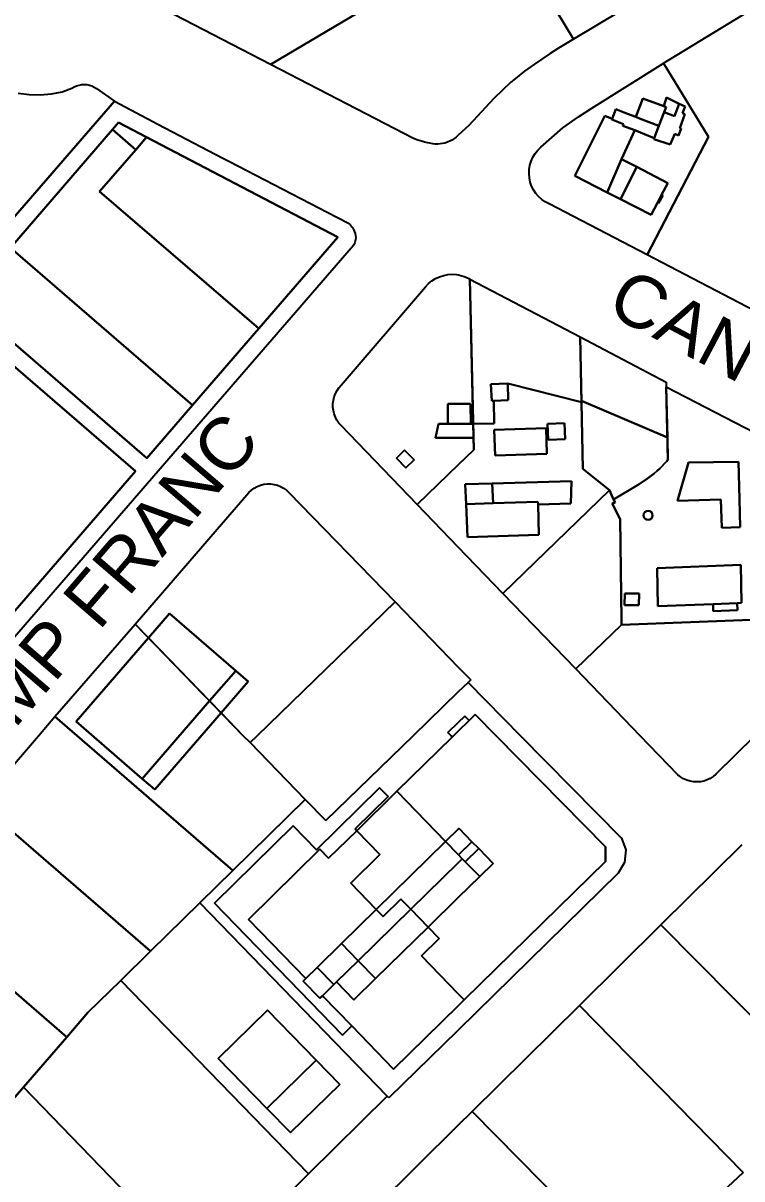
# Model space of a CAD drawing. Header units: millimetres. Extents: x 1888 to 2040, y 1705 to 1894.
# Drawn here: x 1943.0235 to 1943.2305, y 1822.3468 to 1822.6797 of the extents above; entities that cross this region are included whole.
import ezdxf

# ---------------------------------------------------------------- set-up
doc = ezdxf.new("R2010")
doc.units = ezdxf.units.MM
doc.styles.get("Standard").update_dxf_attribs({"font": 'arial.ttf'})

# ---------------------------------------------------------------- blocks, each defined once
blk = doc.blocks.new('PI Son Oms')
for p, q in [((-181.61437, -12.06404), (-181.59429, -12.09723)), ((-181.59429, -12.09723), (-181.61437, -12.06404)), ((-181.61437, -12.06404), (-181.59429, -12.09723)), ((-181.59429, -12.09723), (-181.61437, -12.06404)), ((-181.55912, -12.07613), (-181.59429, -12.09723)), ((-181.55912, -12.07613), (-181.59429, -12.09723)), ((-181.68161, -12.10453), (-181.71484, -12.08737)), ((-181.68161, -12.10453), (-181.71484, -12.08737)), ((-181.64961, -12.08551), (-181.68161, -12.10453)), ((-181.68161, -12.10453), (-181.64961, -12.08551)), ((-181.64961, -12.08551), (-181.68161, -12.10453)), ((-181.68161, -12.10453), (-181.64961, -12.08551)), ((-181.5684, -12.10419), (-181.53891, -12.0862)), ((-181.5684, -12.10419), (-181.53891, -12.0862)), ((-181.59429, -12.09723), (-181.59867, -12.09988)), ((-181.59429, -12.09723), (-181.59867, -12.09988)), ((-181.59867, -12.09988), (-181.60103, -12.10138)), ((-181.59867, -12.09988), (-181.60103, -12.10138)), ((-181.6404, -12.12591), (-181.68161, -12.10453)), ((-181.6404, -12.12591), (-181.68161, -12.10453)), ((-181.6056, -12.10448), (-181.6084, -12.10652)), ((-181.6056, -12.10448), (-181.6084, -12.10652)), ((-181.60103, -12.10138), (-181.6056, -12.10448)), ((-181.60103, -12.10138), (-181.6056, -12.10448)), ((-181.58906, -12.11711), (-181.56851, -12.10426)), ((-181.58906, -12.11711), (-181.56851, -12.10426)), ((-181.56851, -12.10426), (-181.5684, -12.10419)), ((-181.56851, -12.10426), (-181.5684, -12.10419)), ((-181.5684, -12.10419), (-181.55546, -12.1254)), ((-181.55546, -12.1254), (-181.5684, -12.10419)), ((-181.5684, -12.10419), (-181.55546, -12.1254)), ((-181.55546, -12.1254), (-181.5684, -12.10419)), ((-181.6084, -12.10652), (-181.61106, -12.10861)), ((-181.6084, -12.10652), (-181.61106, -12.10861)), ((-181.73878, -12.1114), (-181.73814, -12.11101)), ((-181.73878, -12.1114), (-181.73814, -12.11101)), ((-181.73814, -12.11101), (-181.73746, -12.11069)), ((-181.73814, -12.11101), (-181.73746, -12.11069)), ((-181.73746, -12.11069), (-181.73674, -12.11047)), ((-181.73746, -12.11069), (-181.73674, -12.11047)), ((-181.73674, -12.11047), (-181.73599, -12.11033)), ((-181.73674, -12.11047), (-181.73599, -12.11033)), ((-181.73599, -12.11033), (-181.73524, -12.1103)), ((-181.73599, -12.11033), (-181.73524, -12.1103)), ((-181.73524, -12.1103), (-181.73449, -12.11035)), ((-181.73524, -12.1103), (-181.73449, -12.11035)), ((-181.73449, -12.11035), (-181.73375, -12.1105)), ((-181.73449, -12.11035), (-181.73375, -12.1105)), ((-181.73375, -12.1105), (-181.73304, -12.11074)), ((-181.73375, -12.1105), (-181.73304, -12.11074)), ((-181.73304, -12.11074), (-181.73236, -12.11107)), ((-181.73304, -12.11074), (-181.73236, -12.11107)), ((-181.73236, -12.11107), (-181.73173, -12.11148)), ((-181.73236, -12.11107), (-181.73173, -12.11148)), ((-181.61237, -12.10968), (-181.61729, -12.11436)), ((-181.61237, -12.10968), (-181.61729, -12.11436)), ((-181.61106, -12.10861), (-181.61237, -12.10968)), ((-181.61106, -12.10861), (-181.61237, -12.10968)), ((-181.75427, -12.11282), (-181.7511, -12.11323)), ((-181.75427, -12.11282), (-181.7511, -12.11323)), ((-181.7511, -12.11323), (-181.7479, -12.1133)), ((-181.7511, -12.11323), (-181.7479, -12.1133)), ((-181.7479, -12.1133), (-181.74471, -12.11304)), ((-181.7479, -12.1133), (-181.74471, -12.11304)), ((-181.74471, -12.11304), (-181.74157, -12.11245)), ((-181.74471, -12.11304), (-181.74157, -12.11245)), ((-181.74157, -12.11245), (-181.73878, -12.1114)), ((-181.74157, -12.11245), (-181.73878, -12.1114)), ((-181.73173, -12.11148), (-181.72649, -12.11507)), ((-181.73173, -12.11148), (-181.72649, -12.11507)), ((-181.61729, -12.11436), (-181.62452, -12.12208)), ((-181.61729, -12.11436), (-181.62452, -12.12208)), ((-181.5764, -12.11966), (-181.57439, -12.11435)), ((-181.57439, -12.11435), (-181.5764, -12.11966)), ((-181.57439, -12.11435), (-181.56836, -12.11657)), ((-181.56836, -12.11657), (-181.57439, -12.11435)), ((-181.56836, -12.11657), (-181.56752, -12.11406)), ((-181.56752, -12.11406), (-181.56836, -12.11657)), ((-181.56752, -12.11406), (-181.56385, -12.11585)), ((-181.56385, -12.11585), (-181.56752, -12.11406)), ((-181.72649, -12.11507), (-181.81553, -12.21765)), ((-181.81553, -12.21765), (-181.72649, -12.11507)), ((-181.72649, -12.11507), (-181.81553, -12.21765)), ((-181.81553, -12.21765), (-181.72649, -12.11507)), ((-181.72649, -12.11507), (-181.71403, -12.12177)), ((-181.72649, -12.11507), (-181.71403, -12.12177)), ((-181.59285, -12.11958), (-181.58906, -12.11711)), ((-181.59285, -12.11958), (-181.58906, -12.11711)), ((-181.58319, -12.12017), (-181.5821, -12.1174)), ((-181.5821, -12.1174), (-181.58319, -12.12017)), ((-181.5821, -12.1174), (-181.57873, -12.11872)), ((-181.57873, -12.11872), (-181.5821, -12.1174)), ((-181.56765, -12.11682), (-181.56836, -12.11657)), ((-181.56836, -12.11657), (-181.56765, -12.11682)), ((-181.56821, -12.11827), (-181.56765, -12.11682)), ((-181.56765, -12.11682), (-181.56821, -12.11827)), ((-181.56465, -12.1179), (-181.56524, -12.11942)), ((-181.56524, -12.11942), (-181.56465, -12.1179)), ((-181.56385, -12.11585), (-181.56465, -12.1179)), ((-181.56465, -12.1179), (-181.56385, -12.11585)), ((-181.56216, -12.11667), (-181.56385, -12.11585)), ((-181.56385, -12.11585), (-181.56216, -12.11667)), ((-181.5629, -12.11853), (-181.56216, -12.11667)), ((-181.56216, -12.11667), (-181.5629, -12.11853)), ((-181.5974, -12.12281), (-181.59285, -12.11958)), ((-181.5974, -12.12281), (-181.59285, -12.11958)), ((-181.58533, -12.11929), (-181.5939, -12.13659)), ((-181.5939, -12.13659), (-181.58533, -12.11929)), ((-181.58319, -12.12017), (-181.58533, -12.11929)), ((-181.58533, -12.11929), (-181.58319, -12.12017)), ((-181.58327, -12.12037), (-181.58319, -12.12017)), ((-181.58319, -12.12017), (-181.58327, -12.12037)), ((-181.57993, -12.12172), (-181.58327, -12.12037)), ((-181.58327, -12.12037), (-181.57993, -12.12172)), ((-181.57873, -12.11872), (-181.5764, -12.11966)), ((-181.5764, -12.11966), (-181.57873, -12.11872)), ((-181.5764, -12.11966), (-181.57535, -12.12008)), ((-181.57535, -12.12008), (-181.5764, -12.11966)), ((-181.57535, -12.12008), (-181.56973, -12.12219)), ((-181.56973, -12.12219), (-181.57535, -12.12008)), ((-181.56821, -12.11827), (-181.56973, -12.12219)), ((-181.56973, -12.12219), (-181.56821, -12.11827)), ((-181.56524, -12.11942), (-181.56821, -12.11827)), ((-181.56821, -12.11827), (-181.56524, -12.11942)), ((-181.56373, -12.12286), (-181.56228, -12.11886)), ((-181.56228, -12.11886), (-181.56373, -12.12286)), ((-181.56228, -12.11886), (-181.5629, -12.11853)), ((-181.5629, -12.11853), (-181.56228, -12.11886)), ((-181.75648, -12.15734), (-181.72714, -12.12332)), ((-181.72714, -12.12332), (-181.75648, -12.15734)), ((-181.72539, -12.12129), (-181.72714, -12.12332)), ((-181.72714, -12.12332), (-181.72539, -12.12129)), ((-181.72714, -12.12332), (-181.72043, -12.12912)), ((-181.72043, -12.12912), (-181.72714, -12.12332)), ((-181.7173, -12.12552), (-181.72539, -12.12129)), ((-181.72539, -12.12129), (-181.7173, -12.12552)), ((-181.71403, -12.12177), (-181.69536, -12.13151)), ((-181.71403, -12.12177), (-181.69536, -12.13151)), ((-181.62452, -12.12208), (-181.62751, -12.12491)), ((-181.62452, -12.12208), (-181.62751, -12.12491)), ((-181.60372, -12.1284), (-181.5974, -12.12281)), ((-181.60372, -12.1284), (-181.5974, -12.12281)), ((-181.58047, -12.13185), (-181.57668, -12.12348)), ((-181.57668, -12.12348), (-181.58047, -12.13185)), ((-181.58013, -12.12221), (-181.57993, -12.12172)), ((-181.57993, -12.12172), (-181.58013, -12.12221)), ((-181.57668, -12.12348), (-181.58013, -12.12221)), ((-181.58013, -12.12221), (-181.57668, -12.12348)), ((-181.57111, -12.12577), (-181.57668, -12.12348)), ((-181.57668, -12.12348), (-181.57111, -12.12577)), ((-181.56973, -12.12219), (-181.57111, -12.12577)), ((-181.57111, -12.12577), (-181.56973, -12.12219)), ((-181.56646, -12.12757), (-181.56515, -12.12456)), ((-181.56515, -12.12456), (-181.56646, -12.12757)), ((-181.56515, -12.12456), (-181.56408, -12.12496)), ((-181.56408, -12.12496), (-181.56515, -12.12456)), ((-181.56408, -12.12496), (-181.56335, -12.12299)), ((-181.56335, -12.12299), (-181.56408, -12.12496)), ((-181.56335, -12.12299), (-181.56373, -12.12286)), ((-181.56373, -12.12286), (-181.56335, -12.12299)), ((-181.72043, -12.12912), (-181.7173, -12.12552)), ((-181.7173, -12.12552), (-181.72043, -12.12912)), ((-181.7173, -12.12552), (-181.66223, -12.15429)), ((-181.66223, -12.15429), (-181.7173, -12.12552)), ((-181.63919, -12.12635), (-181.6404, -12.12591)), ((-181.63919, -12.12635), (-181.6404, -12.12591)), ((-181.63783, -12.12676), (-181.63919, -12.12635)), ((-181.63783, -12.12676), (-181.63919, -12.12635)), ((-181.63746, -12.12685), (-181.63783, -12.12676)), ((-181.63746, -12.12685), (-181.63783, -12.12676)), ((-181.63722, -12.12692), (-181.63746, -12.12685)), ((-181.63722, -12.12692), (-181.63746, -12.12685)), ((-181.63672, -12.12703), (-181.63722, -12.12692)), ((-181.63672, -12.12703), (-181.63722, -12.12692)), ((-181.63627, -12.12714), (-181.63672, -12.12703)), ((-181.63627, -12.12714), (-181.63672, -12.12703)), ((-181.63571, -12.12725), (-181.63627, -12.12714)), ((-181.63571, -12.12725), (-181.63627, -12.12714)), ((-181.63487, -12.12739), (-181.63571, -12.12725)), ((-181.63487, -12.12739), (-181.63571, -12.12725)), ((-181.63422, -12.12746), (-181.63487, -12.12739)), ((-181.63422, -12.12746), (-181.63487, -12.12739)), ((-181.63343, -12.12749), (-181.63422, -12.12746)), ((-181.63343, -12.12749), (-181.63422, -12.12746)), ((-181.63277, -12.12745), (-181.63343, -12.12749)), ((-181.63277, -12.12745), (-181.63343, -12.12749)), ((-181.63205, -12.12734), (-181.63277, -12.12745)), ((-181.63205, -12.12734), (-181.63277, -12.12745)), ((-181.6314, -12.12718), (-181.63205, -12.12734)), ((-181.6314, -12.12718), (-181.63205, -12.12734)), ((-181.63114, -12.12711), (-181.6314, -12.12718)), ((-181.63114, -12.12711), (-181.6314, -12.12718)), ((-181.63038, -12.12682), (-181.63114, -12.12711)), ((-181.63038, -12.12682), (-181.63114, -12.12711)), ((-181.62996, -12.12662), (-181.63038, -12.12682)), ((-181.62996, -12.12662), (-181.63038, -12.12682)), ((-181.62934, -12.1263), (-181.62996, -12.12662)), ((-181.62934, -12.1263), (-181.62996, -12.12662)), ((-181.62879, -12.12596), (-181.62934, -12.1263)), ((-181.62879, -12.12596), (-181.62934, -12.1263)), ((-181.62813, -12.1255), (-181.62879, -12.12596)), ((-181.62813, -12.1255), (-181.62879, -12.12596)), ((-181.62751, -12.12491), (-181.62813, -12.1255)), ((-181.62751, -12.12491), (-181.62813, -12.1255)), ((-181.55546, -12.1254), (-181.57315, -12.15941)), ((-181.57315, -12.15941), (-181.55546, -12.1254)), ((-181.55546, -12.1254), (-181.57315, -12.15941)), ((-181.57315, -12.15941), (-181.55546, -12.1254)), ((-181.57111, -12.12577), (-181.57118, -12.12602)), ((-181.57118, -12.12602), (-181.57111, -12.12577)), ((-181.57118, -12.12602), (-181.56646, -12.12757)), ((-181.56646, -12.12757), (-181.57118, -12.12602)), ((-181.72043, -12.12912), (-181.73084, -12.14112)), ((-181.73084, -12.14112), (-181.72043, -12.12912)), ((-181.606, -12.13126), (-181.60536, -12.13021)), ((-181.606, -12.13126), (-181.60536, -12.13021)), ((-181.60536, -12.13021), (-181.6046, -12.12926)), ((-181.60536, -12.13021), (-181.6046, -12.12926)), ((-181.6046, -12.12926), (-181.60372, -12.1284)), ((-181.6046, -12.12926), (-181.60372, -12.1284)), ((-181.69536, -12.13151), (-181.69358, -12.13239)), ((-181.69536, -12.13151), (-181.69358, -12.13239)), ((-181.69358, -12.13239), (-181.66247, -12.14853)), ((-181.69358, -12.13239), (-181.66247, -12.14853)), ((-181.60708, -12.13476), (-181.60687, -12.13355)), ((-181.60708, -12.13476), (-181.60687, -12.13355)), ((-181.60687, -12.13355), (-181.60651, -12.13238)), ((-181.60687, -12.13355), (-181.60651, -12.13238)), ((-181.60651, -12.13238), (-181.606, -12.13126)), ((-181.60651, -12.13238), (-181.606, -12.13126)), ((-181.58461, -12.14141), (-181.58047, -12.13185)), ((-181.58047, -12.13185), (-181.58461, -12.14141)), ((-181.57613, -12.134), (-181.58084, -12.14331)), ((-181.58084, -12.14331), (-181.57613, -12.134)), ((-181.58047, -12.13185), (-181.57613, -12.134)), ((-181.57613, -12.134), (-181.58047, -12.13185)), ((-181.57613, -12.134), (-181.56716, -12.1387)), ((-181.56716, -12.1387), (-181.57613, -12.134)), ((-181.60713, -12.13598), (-181.60708, -12.13476)), ((-181.60713, -12.13598), (-181.60708, -12.13476)), ((-181.60704, -12.13721), (-181.60713, -12.13598)), ((-181.60704, -12.13721), (-181.60713, -12.13598)), ((-181.60679, -12.13841), (-181.60704, -12.13721)), ((-181.60679, -12.13841), (-181.60704, -12.13721)), ((-181.5939, -12.13659), (-181.58461, -12.14141)), ((-181.58461, -12.14141), (-181.5939, -12.13659)), ((-181.73084, -12.14112), (-181.68498, -12.18062)), ((-181.68498, -12.18062), (-181.73084, -12.14112)), ((-181.60639, -12.13957), (-181.60679, -12.13841)), ((-181.60639, -12.13957), (-181.60679, -12.13841)), ((-181.60585, -12.14067), (-181.60639, -12.13957)), ((-181.60585, -12.14067), (-181.60639, -12.13957)), ((-181.60517, -12.14169), (-181.60585, -12.14067)), ((-181.60517, -12.14169), (-181.60585, -12.14067)), ((-181.56716, -12.1387), (-181.56894, -12.1421)), ((-181.56894, -12.1421), (-181.56716, -12.1387)), ((-181.60438, -12.14262), (-181.60517, -12.14169)), ((-181.60438, -12.14262), (-181.60517, -12.14169)), ((-181.60347, -12.14345), (-181.60438, -12.14262)), ((-181.60347, -12.14345), (-181.60438, -12.14262)), ((-181.60246, -12.14415), (-181.60347, -12.14345)), ((-181.60246, -12.14415), (-181.60347, -12.14345)), ((-181.60138, -12.14472), (-181.60246, -12.14415)), ((-181.60138, -12.14472), (-181.60246, -12.14415)), ((-181.58084, -12.14331), (-181.58461, -12.14141)), ((-181.58461, -12.14141), (-181.58084, -12.14331)), ((-181.57194, -12.14783), (-181.58084, -12.14331)), ((-181.58084, -12.14331), (-181.57194, -12.14783)), ((-181.57012, -12.14436), (-181.57194, -12.14783)), ((-181.57194, -12.14783), (-181.57012, -12.14436)), ((-181.56894, -12.1421), (-181.57012, -12.14436)), ((-181.57012, -12.14436), (-181.56894, -12.1421)), ((-181.57012, -12.14436), (-181.56981, -12.14447)), ((-181.56981, -12.14447), (-181.57012, -12.14436)), ((-181.56981, -12.14447), (-181.56862, -12.14232)), ((-181.56862, -12.14232), (-181.56981, -12.14447)), ((-181.56862, -12.14232), (-181.56894, -12.1421)), ((-181.56894, -12.1421), (-181.56862, -12.14232)), ((-181.57315, -12.15941), (-181.60138, -12.14472)), ((-181.57315, -12.15941), (-181.60138, -12.14472)), ((-181.66247, -12.14853), (-181.65892, -12.15037)), ((-181.66247, -12.14853), (-181.65892, -12.15037)), ((-181.65892, -12.15037), (-181.65865, -12.15066)), ((-181.65892, -12.15037), (-181.65865, -12.15066)), ((-181.65865, -12.15066), (-181.65844, -12.1509)), ((-181.65865, -12.15066), (-181.65844, -12.1509)), ((-181.65844, -12.1509), (-181.65816, -12.15127)), ((-181.65844, -12.1509), (-181.65816, -12.15127)), ((-181.66223, -12.15429), (-181.68498, -12.18062)), ((-181.68498, -12.18062), (-181.66223, -12.15429)), ((-181.65816, -12.15127), (-181.65799, -12.15152)), ((-181.65816, -12.15127), (-181.65799, -12.15152)), ((-181.65799, -12.15152), (-181.65777, -12.1519)), ((-181.65799, -12.15152), (-181.65777, -12.1519)), ((-181.65777, -12.1519), (-181.65759, -12.15225)), ((-181.65777, -12.1519), (-181.65759, -12.15225)), ((-181.65759, -12.15225), (-181.6574, -12.15271)), ((-181.65759, -12.15225), (-181.6574, -12.15271)), ((-181.6574, -12.15271), (-181.65723, -12.1532)), ((-181.6574, -12.15271), (-181.65723, -12.1532)), ((-181.65723, -12.1532), (-181.6571, -12.1538)), ((-181.65723, -12.1532), (-181.6571, -12.1538)), ((-181.6571, -12.1538), (-181.65705, -12.15434)), ((-181.6571, -12.1538), (-181.65705, -12.15434)), ((-181.65705, -12.15434), (-181.65708, -12.15495)), ((-181.65705, -12.15434), (-181.65708, -12.15495)), ((-181.70405, -12.20269), (-181.75648, -12.15734)), ((-181.75648, -12.15734), (-181.70405, -12.20269)), ((-181.65839, -12.15749), (-181.75533, -12.26949)), ((-181.65839, -12.15749), (-181.75533, -12.26949)), ((-181.65814, -12.15724), (-181.65839, -12.15749)), ((-181.65814, -12.15724), (-181.65839, -12.15749)), ((-181.65789, -12.1569), (-181.65814, -12.15724)), ((-181.65789, -12.1569), (-181.65814, -12.15724)), ((-181.65761, -12.15646), (-181.65789, -12.1569)), ((-181.65761, -12.15646), (-181.65789, -12.1569)), ((-181.65731, -12.15582), (-181.65761, -12.15646)), ((-181.65731, -12.15582), (-181.65761, -12.15646)), ((-181.65718, -12.15543), (-181.65731, -12.15582)), ((-181.65718, -12.15543), (-181.65731, -12.15582)), ((-181.65708, -12.15495), (-181.65718, -12.15543)), ((-181.65708, -12.15495), (-181.65718, -12.15543)), ((-181.53228, -12.18068), (-181.57315, -12.15941)), ((-181.53228, -12.18068), (-181.57315, -12.15941)), ((-181.63691, -12.1686), (-181.63606, -12.16768)), ((-181.63691, -12.1686), (-181.63606, -12.16768)), ((-181.63606, -12.16768), (-181.63509, -12.16688)), ((-181.63606, -12.16768), (-181.63509, -12.16688)), ((-181.63509, -12.16688), (-181.63404, -12.16621)), ((-181.63509, -12.16688), (-181.63404, -12.16621)), ((-181.63404, -12.16621), (-181.6329, -12.16568)), ((-181.63404, -12.16621), (-181.6329, -12.16568)), ((-181.6329, -12.16568), (-181.63171, -12.16529)), ((-181.6329, -12.16568), (-181.63171, -12.16529)), ((-181.63171, -12.16529), (-181.63049, -12.16505)), ((-181.63171, -12.16529), (-181.63049, -12.16505)), ((-181.63049, -12.16505), (-181.62924, -12.16498)), ((-181.63049, -12.16505), (-181.62924, -12.16498)), ((-181.62924, -12.16498), (-181.62799, -12.16505)), ((-181.62924, -12.16498), (-181.62799, -12.16505)), ((-181.62799, -12.16505), (-181.62751, -12.16514)), ((-181.62799, -12.16505), (-181.62751, -12.16514)), ((-181.62751, -12.16514), (-181.62676, -12.16529)), ((-181.62751, -12.16514), (-181.62676, -12.16529)), ((-181.62676, -12.16529), (-181.62557, -12.16568)), ((-181.62676, -12.16529), (-181.62557, -12.16568)), ((-181.62557, -12.16568), (-181.62444, -12.16621)), ((-181.62557, -12.16568), (-181.62444, -12.16621)), ((-181.62444, -12.16621), (-181.62418, -12.16635)), ((-181.62444, -12.16621), (-181.62418, -12.16635)), ((-181.62418, -12.16635), (-181.62324, -12.20805)), ((-181.62324, -12.20801), (-181.62418, -12.16635)), ((-181.62418, -12.16635), (-181.59244, -12.18302)), ((-181.62418, -12.16635), (-181.62306, -12.21558)), ((-181.62306, -12.21558), (-181.62418, -12.16635)), ((-181.62418, -12.16635), (-181.59244, -12.18302)), ((-181.66121, -12.19691), (-181.63691, -12.1686)), ((-181.66121, -12.19691), (-181.63691, -12.1686)), ((-181.71722, -12.21793), (-181.7697, -12.17257)), ((-181.7697, -12.17257), (-181.71722, -12.21793)), ((-181.72049, -12.22171), (-181.77298, -12.17635)), ((-181.77298, -12.17635), (-181.72049, -12.22171)), ((-181.68498, -12.18062), (-181.70405, -12.20269)), ((-181.70405, -12.20269), (-181.68498, -12.18062)), ((-181.59244, -12.18302), (-181.59203, -12.20183)), ((-181.59204, -12.20144), (-181.59244, -12.18302)), ((-181.59244, -12.18302), (-181.56766, -12.19603)), ((-181.59244, -12.18302), (-181.5916, -12.22099)), ((-181.59244, -12.18302), (-181.56766, -12.19603)), ((-181.5916, -12.22099), (-181.59244, -12.18302)), ((-181.66243, -12.19845), (-181.66187, -12.19764)), ((-181.66243, -12.19845), (-181.66187, -12.19764)), ((-181.66187, -12.19764), (-181.66121, -12.19691)), ((-181.66187, -12.19764), (-181.66121, -12.19691)), ((-181.61326, -12.19641), (-181.61814, -12.1966)), ((-181.61814, -12.1966), (-181.61326, -12.19641)), ((-181.61814, -12.1966), (-181.61788, -12.20147)), ((-181.61788, -12.20147), (-181.61814, -12.1966)), ((-181.59203, -12.20183), (-181.61326, -12.19641)), ((-181.61314, -12.20127), (-181.61326, -12.19641)), ((-181.61326, -12.19641), (-181.59203, -12.20183)), ((-181.61326, -12.19641), (-181.61314, -12.20127)), ((-181.56766, -12.19603), (-181.56763, -12.1974)), ((-181.56766, -12.19603), (-181.56763, -12.1974)), ((-181.56715, -12.21844), (-181.56763, -12.1974)), ((-181.56763, -12.1974), (-181.54223, -12.21056)), ((-181.56763, -12.1974), (-181.5673, -12.21197)), ((-181.56715, -12.21844), (-181.56763, -12.1974)), ((-181.56763, -12.1974), (-181.54223, -12.21056)), ((-181.56763, -12.1974), (-181.56715, -12.21844)), ((-181.66349, -12.20124), (-181.66325, -12.20027)), ((-181.66349, -12.20124), (-181.66325, -12.20027)), ((-181.66325, -12.20027), (-181.66289, -12.19933)), ((-181.66325, -12.20027), (-181.66289, -12.19933)), ((-181.66289, -12.19933), (-181.66243, -12.19845)), ((-181.66289, -12.19933), (-181.66243, -12.19845)), ((-181.70405, -12.20269), (-181.71722, -12.21793)), ((-181.71722, -12.21793), (-181.70405, -12.20269)), ((-181.66361, -12.20224), (-181.66349, -12.20124)), ((-181.66361, -12.20224), (-181.66349, -12.20124)), ((-181.66361, -12.20324), (-181.66361, -12.20224)), ((-181.66361, -12.20324), (-181.66361, -12.20224)), ((-181.66349, -12.20424), (-181.66361, -12.20324)), ((-181.66349, -12.20424), (-181.66361, -12.20324)), ((-181.66326, -12.20521), (-181.66349, -12.20424)), ((-181.66326, -12.20521), (-181.66349, -12.20424)), ((-181.63057, -12.20805), (-181.63057, -12.20233)), ((-181.63057, -12.20233), (-181.624, -12.20233)), ((-181.624, -12.20233), (-181.63057, -12.20233)), ((-181.63057, -12.20233), (-181.63057, -12.20805)), ((-181.624, -12.20233), (-181.62389, -12.20805)), ((-181.62389, -12.20805), (-181.624, -12.20233)), ((-181.61788, -12.20147), (-181.61727, -12.20144)), ((-181.61727, -12.20144), (-181.61788, -12.20147)), ((-181.61727, -12.20144), (-181.61314, -12.20127)), ((-181.61314, -12.20127), (-181.61727, -12.20144)), ((-181.61727, -12.20144), (-181.61717, -12.20792)), ((-181.61717, -12.20792), (-181.61727, -12.20144)), ((-181.5673, -12.21197), (-181.59204, -12.20144)), ((-181.59204, -12.20144), (-181.5673, -12.21197)), ((-181.5916, -12.22099), (-181.59204, -12.20144)), ((-181.59203, -12.20183), (-181.5916, -12.22099)), ((-181.66291, -12.20615), (-181.66326, -12.20521)), ((-181.66291, -12.20615), (-181.66326, -12.20521)), ((-181.66245, -12.20703), (-181.66291, -12.20615)), ((-181.66245, -12.20703), (-181.66291, -12.20615)), ((-181.66189, -12.20784), (-181.66245, -12.20703)), ((-181.66189, -12.20784), (-181.66245, -12.20703)), ((-181.66124, -12.20858), (-181.66189, -12.20784)), ((-181.66124, -12.20858), (-181.66189, -12.20784)), ((-181.63931, -12.23132), (-181.66124, -12.20858)), ((-181.63931, -12.23132), (-181.66124, -12.20858)), ((-181.63324, -12.20805), (-181.6341, -12.21205)), ((-181.6341, -12.21205), (-181.63324, -12.20805)), ((-181.63057, -12.20805), (-181.63324, -12.20805)), ((-181.63324, -12.20805), (-181.63057, -12.20805)), ((-181.62389, -12.20805), (-181.63057, -12.20805)), ((-181.63057, -12.20805), (-181.62389, -12.20805)), ((-181.62324, -12.20805), (-181.62389, -12.20805)), ((-181.62389, -12.20805), (-181.62324, -12.20805)), ((-181.61717, -12.20792), (-181.62324, -12.20801)), ((-181.62324, -12.20801), (-181.61717, -12.20792)), ((-181.62306, -12.21558), (-181.62324, -12.20801)), ((-181.62324, -12.20805), (-181.62314, -12.21205)), ((-181.60222, -12.20933), (-181.61714, -12.20978)), ((-181.61714, -12.20978), (-181.60222, -12.20933)), ((-181.61714, -12.20978), (-181.6169, -12.21719)), ((-181.6169, -12.21719), (-181.61714, -12.20978)), ((-181.60201, -12.2167), (-181.60222, -12.20933)), ((-181.60222, -12.20933), (-181.60201, -12.2167)), ((-181.59691, -12.20783), (-181.60185, -12.20803)), ((-181.60185, -12.20803), (-181.59691, -12.20783)), ((-181.60185, -12.20803), (-181.60166, -12.21268)), ((-181.60166, -12.21268), (-181.60185, -12.20803)), ((-181.59669, -12.21248), (-181.59691, -12.20783)), ((-181.59691, -12.20783), (-181.59669, -12.21248)), ((-181.6341, -12.21205), (-181.62314, -12.21205)), ((-181.62314, -12.21205), (-181.6341, -12.21205)), ((-181.62314, -12.21205), (-181.62306, -12.21558)), ((-181.60166, -12.21268), (-181.59669, -12.21248)), ((-181.59669, -12.21248), (-181.60166, -12.21268)), ((-181.5673, -12.21197), (-181.56715, -12.21844)), ((-181.64296, -12.21568), (-181.64528, -12.21793)), ((-181.64528, -12.21793), (-181.64296, -12.21568)), ((-181.64025, -12.21847), (-181.64296, -12.21568)), ((-181.64296, -12.21568), (-181.64025, -12.21847)), ((-181.62306, -12.21558), (-181.62751, -12.21989)), ((-181.62751, -12.21989), (-181.62306, -12.21558)), ((-181.62306, -12.21558), (-181.62751, -12.21989)), ((-181.62751, -12.21989), (-181.62306, -12.21558)), ((-181.6169, -12.21719), (-181.60201, -12.2167)), ((-181.60201, -12.2167), (-181.6169, -12.21719)), ((-181.64528, -12.21793), (-181.64258, -12.22072)), ((-181.64258, -12.22072), (-181.64528, -12.21793)), ((-181.64258, -12.22072), (-181.64025, -12.21847)), ((-181.64025, -12.21847), (-181.64258, -12.22072)), ((-181.62751, -12.21989), (-181.63931, -12.23132)), ((-181.63931, -12.23132), (-181.62751, -12.21989)), ((-181.62751, -12.21989), (-181.63931, -12.23132)), ((-181.63931, -12.23132), (-181.62751, -12.21989)), ((-181.5916, -12.22099), (-181.58399, -12.22717)), ((-181.58399, -12.22717), (-181.5916, -12.22099)), ((-181.5916, -12.22099), (-181.58399, -12.22717)), ((-181.58399, -12.22717), (-181.5916, -12.22099)), ((-181.57022, -12.22158), (-181.56946, -12.22088)), ((-181.56946, -12.22088), (-181.57022, -12.22158)), ((-181.57022, -12.22158), (-181.56946, -12.22088)), ((-181.56946, -12.22088), (-181.57022, -12.22158)), ((-181.56946, -12.22088), (-181.56757, -12.21895)), ((-181.56757, -12.21895), (-181.56946, -12.22088)), ((-181.56946, -12.22088), (-181.56757, -12.21895)), ((-181.56757, -12.21895), (-181.56946, -12.22088)), ((-181.56757, -12.21895), (-181.56715, -12.21844)), ((-181.56715, -12.21844), (-181.56757, -12.21895)), ((-181.56757, -12.21895), (-181.56715, -12.21844)), ((-181.56715, -12.21844), (-181.56757, -12.21895)), ((-181.5644, -12.23025), (-181.56119, -12.21916)), ((-181.56119, -12.21916), (-181.5644, -12.23025)), ((-181.56119, -12.21916), (-181.54681, -12.21898)), ((-181.54681, -12.21898), (-181.56119, -12.21916)), ((-181.54681, -12.21898), (-181.54651, -12.22974)), ((-181.54651, -12.22974), (-181.54681, -12.21898)), ((-181.75576, -12.26252), (-181.72049, -12.22171)), ((-181.72049, -12.22171), (-181.75576, -12.26252)), ((-181.57538, -12.22546), (-181.57303, -12.22381)), ((-181.57303, -12.22381), (-181.57538, -12.22546)), ((-181.57538, -12.22546), (-181.57303, -12.22381)), ((-181.57303, -12.22381), (-181.57538, -12.22546)), ((-181.57303, -12.22381), (-181.57111, -12.22232)), ((-181.57111, -12.22232), (-181.57303, -12.22381)), ((-181.57303, -12.22381), (-181.57111, -12.22232)), ((-181.57111, -12.22232), (-181.57303, -12.22381)), ((-181.57111, -12.22232), (-181.57022, -12.22158)), ((-181.57022, -12.22158), (-181.57111, -12.22232)), ((-181.57111, -12.22232), (-181.57022, -12.22158)), ((-181.57022, -12.22158), (-181.57111, -12.22232)), ((-181.68782, -12.22782), (-181.6871, -12.22714)), ((-181.68782, -12.22782), (-181.6871, -12.22714)), ((-181.6871, -12.22714), (-181.68629, -12.22656)), ((-181.6871, -12.22714), (-181.68629, -12.22656)), ((-181.68629, -12.22656), (-181.68542, -12.22609)), ((-181.68629, -12.22656), (-181.68542, -12.22609)), ((-181.68542, -12.22609), (-181.6845, -12.22573)), ((-181.68542, -12.22609), (-181.6845, -12.22573)), ((-181.6845, -12.22573), (-181.68353, -12.22548)), ((-181.6845, -12.22573), (-181.68353, -12.22548)), ((-181.68353, -12.22548), (-181.68255, -12.22536)), ((-181.68353, -12.22548), (-181.68255, -12.22536)), ((-181.68255, -12.22536), (-181.68156, -12.22536)), ((-181.68255, -12.22536), (-181.68156, -12.22536)), ((-181.68156, -12.22536), (-181.68057, -12.22549)), ((-181.68156, -12.22536), (-181.68057, -12.22549)), ((-181.68057, -12.22549), (-181.67961, -12.22574)), ((-181.68057, -12.22549), (-181.67961, -12.22574)), ((-181.67961, -12.22574), (-181.67869, -12.22611)), ((-181.67961, -12.22574), (-181.67869, -12.22611)), ((-181.67869, -12.22611), (-181.67782, -12.22659)), ((-181.67869, -12.22611), (-181.67782, -12.22659)), ((-181.67782, -12.22659), (-181.67702, -12.22718)), ((-181.67782, -12.22659), (-181.67702, -12.22718)), ((-181.67702, -12.22718), (-181.6763, -12.22786)), ((-181.67702, -12.22718), (-181.6763, -12.22786)), ((-181.61774, -12.2252), (-181.62555, -12.22546)), ((-181.62555, -12.22546), (-181.61774, -12.2252)), ((-181.62555, -12.22546), (-181.62529, -12.23117)), ((-181.62529, -12.23117), (-181.62555, -12.22546)), ((-181.59494, -12.22453), (-181.61774, -12.2252)), ((-181.61774, -12.2252), (-181.59494, -12.22453)), ((-181.61774, -12.2252), (-181.61748, -12.23094)), ((-181.61748, -12.23094), (-181.61774, -12.2252)), ((-181.58399, -12.22717), (-181.61467, -12.25688)), ((-181.61467, -12.25688), (-181.58399, -12.22717)), ((-181.58399, -12.22717), (-181.61467, -12.25688)), ((-181.61467, -12.25688), (-181.58399, -12.22717)), ((-181.59512, -12.23098), (-181.59494, -12.22453)), ((-181.59494, -12.22453), (-181.59512, -12.23098)), ((-181.58399, -12.22717), (-181.58282, -12.22982)), ((-181.58282, -12.22982), (-181.58399, -12.22717)), ((-181.58399, -12.22717), (-181.58282, -12.22982)), ((-181.58282, -12.22982), (-181.58399, -12.22717)), ((-181.58282, -12.22982), (-181.57633, -12.22604)), ((-181.57633, -12.22604), (-181.58282, -12.22982)), ((-181.58282, -12.22982), (-181.57633, -12.22604)), ((-181.57633, -12.22604), (-181.58282, -12.22982)), ((-181.57633, -12.22604), (-181.57538, -12.22546)), ((-181.57538, -12.22546), (-181.57633, -12.22604)), ((-181.57633, -12.22604), (-181.57538, -12.22546)), ((-181.57538, -12.22546), (-181.57633, -12.22604)), ((-181.72062, -12.26575), (-181.68782, -12.22782)), ((-181.72062, -12.26575), (-181.68782, -12.22782)), ((-181.6763, -12.22786), (-181.64573, -12.25937)), ((-181.6763, -12.22786), (-181.64573, -12.25937)), ((-181.61748, -12.23094), (-181.62529, -12.23117)), ((-181.62529, -12.23117), (-181.61748, -12.23094)), ((-181.61748, -12.23094), (-181.6046, -12.23057)), ((-181.6046, -12.23057), (-181.61748, -12.23094)), ((-181.6046, -12.23057), (-181.60455, -12.23133)), ((-181.60455, -12.23133), (-181.6046, -12.23057)), ((-181.60455, -12.23133), (-181.59512, -12.23098)), ((-181.59512, -12.23098), (-181.60455, -12.23133)), ((-181.58229, -12.23072), (-181.58316, -12.23105)), ((-181.58316, -12.23105), (-181.58229, -12.23072)), ((-181.58229, -12.23072), (-181.58316, -12.23105)), ((-181.58316, -12.23105), (-181.58229, -12.23072)), ((-181.58316, -12.23105), (-181.58305, -12.23119)), ((-181.58305, -12.23119), (-181.58316, -12.23105)), ((-181.58316, -12.23105), (-181.58305, -12.23119)), ((-181.58305, -12.23119), (-181.58316, -12.23105)), ((-181.58282, -12.22982), (-181.58229, -12.23072)), ((-181.58229, -12.23072), (-181.58282, -12.22982)), ((-181.58282, -12.22982), (-181.58229, -12.23072)), ((-181.58229, -12.23072), (-181.58282, -12.22982)), ((-181.55186, -12.22989), (-181.5644, -12.23025)), ((-181.5644, -12.23025), (-181.55186, -12.22989)), ((-181.55163, -12.238), (-181.55186, -12.22989)), ((-181.55186, -12.22989), (-181.55163, -12.238)), ((-181.54651, -12.22974), (-181.54628, -12.23784)), ((-181.54628, -12.23784), (-181.54651, -12.22974)), ((-181.62751, -12.24356), (-181.63931, -12.23132)), ((-181.62751, -12.24356), (-181.63931, -12.23132)), ((-181.62529, -12.23117), (-181.62488, -12.24068)), ((-181.62488, -12.24068), (-181.62529, -12.23117)), ((-181.60429, -12.24005), (-181.60455, -12.23133)), ((-181.60455, -12.23133), (-181.60429, -12.24005)), ((-181.58305, -12.23119), (-181.5809, -12.23552)), ((-181.5809, -12.23552), (-181.58305, -12.23119)), ((-181.58305, -12.23119), (-181.5809, -12.23552)), ((-181.5809, -12.23552), (-181.58305, -12.23119)), ((-181.57413, -12.23443), (-181.57403, -12.23393)), ((-181.57403, -12.23393), (-181.57413, -12.23443)), ((-181.57403, -12.23493), (-181.57413, -12.23443)), ((-181.57413, -12.23443), (-181.57403, -12.23493)), ((-181.57403, -12.23393), (-181.57375, -12.23351)), ((-181.57375, -12.23351), (-181.57403, -12.23393)), ((-181.57375, -12.23351), (-181.57333, -12.23323)), ((-181.57333, -12.23323), (-181.57375, -12.23351)), ((-181.57333, -12.23323), (-181.57283, -12.23313)), ((-181.57283, -12.23313), (-181.57333, -12.23323)), ((-181.57283, -12.23313), (-181.57233, -12.23323)), ((-181.57233, -12.23323), (-181.57283, -12.23313)), ((-181.57233, -12.23323), (-181.57191, -12.23351)), ((-181.57191, -12.23351), (-181.57233, -12.23323)), ((-181.57191, -12.23351), (-181.57163, -12.23393)), ((-181.57163, -12.23393), (-181.57191, -12.23351)), ((-181.57163, -12.23393), (-181.57153, -12.23443)), ((-181.57153, -12.23443), (-181.57163, -12.23393)), ((-181.57153, -12.23443), (-181.57163, -12.23493)), ((-181.57163, -12.23493), (-181.57153, -12.23443)), ((-181.5809, -12.23552), (-181.58048, -12.26449)), ((-181.58048, -12.26449), (-181.5809, -12.23552)), ((-181.5809, -12.23552), (-181.58048, -12.26449)), ((-181.58048, -12.26449), (-181.5809, -12.23552)), ((-181.57375, -12.23535), (-181.57403, -12.23493)), ((-181.57403, -12.23493), (-181.57375, -12.23535)), ((-181.57333, -12.23563), (-181.57375, -12.23535)), ((-181.57375, -12.23535), (-181.57333, -12.23563)), ((-181.57283, -12.23573), (-181.57333, -12.23563)), ((-181.57333, -12.23563), (-181.57283, -12.23573)), ((-181.57233, -12.23563), (-181.57283, -12.23573)), ((-181.57283, -12.23573), (-181.57233, -12.23563)), ((-181.57191, -12.23535), (-181.57233, -12.23563)), ((-181.57233, -12.23563), (-181.57191, -12.23535)), ((-181.57163, -12.23493), (-181.57191, -12.23535)), ((-181.57191, -12.23535), (-181.57163, -12.23493)), ((-181.62488, -12.24068), (-181.60429, -12.24005)), ((-181.60429, -12.24005), (-181.62488, -12.24068)), ((-181.54628, -12.23784), (-181.55163, -12.238)), ((-181.55163, -12.238), (-181.54628, -12.23784)), ((-181.61467, -12.25688), (-181.62751, -12.24356)), ((-181.61467, -12.25688), (-181.62751, -12.24356)), ((-181.57023, -12.2496), (-181.54613, -12.24866)), ((-181.54613, -12.24866), (-181.57023, -12.2496)), ((-181.57005, -12.26059), (-181.57023, -12.2496)), ((-181.57023, -12.2496), (-181.57005, -12.26059)), ((-181.54613, -12.24866), (-181.54595, -12.25966)), ((-181.54595, -12.25966), (-181.54613, -12.24866)), ((-181.59367, -12.27867), (-181.61467, -12.25688)), ((-181.59367, -12.27867), (-181.61467, -12.25688)), ((-181.5796, -12.26028), (-181.57958, -12.25692)), ((-181.57958, -12.25692), (-181.5796, -12.26028)), ((-181.57958, -12.25692), (-181.57544, -12.25695)), ((-181.57544, -12.25695), (-181.57958, -12.25692)), ((-181.57544, -12.25695), (-181.57547, -12.26031)), ((-181.57547, -12.26031), (-181.57544, -12.25695)), ((-181.68543, -12.29789), (-181.64573, -12.25937)), ((-181.64573, -12.25937), (-181.68543, -12.29789)), ((-181.68543, -12.29789), (-181.64573, -12.25937)), ((-181.64573, -12.25937), (-181.68543, -12.29789)), ((-181.64573, -12.25937), (-181.62751, -12.27815)), ((-181.64573, -12.25937), (-181.62751, -12.27815)), ((-181.57547, -12.26031), (-181.5796, -12.26028)), ((-181.5796, -12.26028), (-181.57547, -12.26031)), ((-181.55414, -12.25998), (-181.57005, -12.26059)), ((-181.57005, -12.26059), (-181.55414, -12.25998)), ((-181.54715, -12.25971), (-181.55414, -12.25998)), ((-181.55414, -12.25998), (-181.54715, -12.25971)), ((-181.55414, -12.25998), (-181.55406, -12.26198)), ((-181.55406, -12.26198), (-181.55414, -12.25998)), ((-181.54595, -12.25966), (-181.54715, -12.25971)), ((-181.54715, -12.25971), (-181.54595, -12.25966)), ((-181.54707, -12.26171), (-181.54715, -12.25971)), ((-181.54715, -12.25971), (-181.54707, -12.26171)), ((-181.71068, -12.26271), (-181.71676, -12.26973)), ((-181.71676, -12.26973), (-181.71068, -12.26271)), ((-181.6916, -12.27921), (-181.71068, -12.26271)), ((-181.71068, -12.26271), (-181.6916, -12.27921)), ((-181.55406, -12.26198), (-181.54707, -12.26171)), ((-181.54707, -12.26171), (-181.55406, -12.26198)), ((-181.74367, -12.2924), (-181.72062, -12.26575)), ((-181.74367, -12.2924), (-181.72062, -12.26575)), ((-181.71676, -12.26973), (-181.72062, -12.26575)), ((-181.72062, -12.26575), (-181.71676, -12.26973)), ((-181.68943, -12.29789), (-181.72062, -12.26575)), ((-181.72062, -12.26575), (-181.68943, -12.29789)), ((-181.59367, -12.27867), (-181.5805, -12.26596)), ((-181.5805, -12.26596), (-181.59367, -12.27867)), ((-181.59367, -12.27867), (-181.5805, -12.26596)), ((-181.5805, -12.26596), (-181.59367, -12.27867)), ((-181.5805, -12.26596), (-181.54074, -12.26441)), ((-181.54074, -12.26441), (-181.5805, -12.26596)), ((-181.5805, -12.26596), (-181.54074, -12.26441)), ((-181.54074, -12.26441), (-181.5805, -12.26596)), ((-181.58048, -12.26449), (-181.5805, -12.26596)), ((-181.5805, -12.26596), (-181.58048, -12.26449)), ((-181.58048, -12.26449), (-181.5805, -12.26596)), ((-181.5805, -12.26596), (-181.58048, -12.26449)), ((-181.71676, -12.26973), (-181.73759, -12.29381)), ((-181.73759, -12.29381), (-181.71676, -12.26973)), ((-181.69913, -12.28789), (-181.71676, -12.26973)), ((-181.71676, -12.26973), (-181.69913, -12.28789)), ((-181.6916, -12.27921), (-181.69913, -12.28789)), ((-181.69913, -12.28789), (-181.6916, -12.27921)), ((-181.68801, -12.28232), (-181.6916, -12.27921)), ((-181.6916, -12.27921), (-181.68801, -12.28232)), ((-181.62751, -12.27815), (-181.62394, -12.28183)), ((-181.62751, -12.27815), (-181.62394, -12.28183)), ((-181.57513, -12.29789), (-181.59367, -12.27867)), ((-181.57513, -12.29789), (-181.59367, -12.27867)), ((-181.6958, -12.29132), (-181.68801, -12.28232)), ((-181.68801, -12.28232), (-181.6958, -12.29132)), ((-181.62751, -12.28529), (-181.62468, -12.28254)), ((-181.62468, -12.28254), (-181.62751, -12.28529)), ((-181.62751, -12.28529), (-181.62468, -12.28254)), ((-181.62468, -12.28254), (-181.62751, -12.28529)), ((-181.62394, -12.28183), (-181.62468, -12.28254)), ((-181.62394, -12.28183), (-181.62468, -12.28254)), ((-181.62468, -12.28254), (-181.60958, -12.29789)), ((-181.62468, -12.28254), (-181.60958, -12.29789)), ((-181.6405, -12.29789), (-181.62751, -12.28529)), ((-181.62751, -12.28529), (-181.6405, -12.29789)), ((-181.6405, -12.29789), (-181.62751, -12.28529)), ((-181.62751, -12.28529), (-181.6405, -12.29789)), ((-181.69913, -12.28789), (-181.71854, -12.31029)), ((-181.71854, -12.31029), (-181.69913, -12.28789)), ((-181.6958, -12.29132), (-181.69913, -12.28789)), ((-181.69913, -12.28789), (-181.6958, -12.29132)), ((-181.74842, -12.29789), (-181.74367, -12.2924)), ((-181.74842, -12.29789), (-181.74367, -12.2924)), ((-181.74367, -12.2924), (-181.73732, -12.29789)), ((-181.73732, -12.29789), (-181.74367, -12.2924)), ((-181.74367, -12.2924), (-181.73732, -12.29789)), ((-181.73732, -12.29789), (-181.74367, -12.2924)), ((-181.73759, -12.29381), (-181.71854, -12.31029)), ((-181.71854, -12.31029), (-181.73759, -12.29381)), ((-181.71492, -12.31342), (-181.6958, -12.29132)), ((-181.6958, -12.29132), (-181.71492, -12.31342)), ((-181.68943, -12.29789), (-181.6958, -12.29132)), ((-181.6958, -12.29132), (-181.68943, -12.29789)), ((-181.6305, -12.29699), (-181.62751, -12.29406)), ((-181.62751, -12.29406), (-181.6305, -12.29699)), ((-181.62751, -12.29406), (-181.62565, -12.29223)), ((-181.62565, -12.29223), (-181.62751, -12.29406)), ((-181.62439, -12.29351), (-181.62751, -12.29657)), ((-181.62751, -12.29657), (-181.62439, -12.29351)), ((-181.62565, -12.29223), (-181.62439, -12.29351)), ((-181.62439, -12.29351), (-181.62565, -12.29223)), ((-181.62439, -12.29351), (-181.62261, -12.29177)), ((-181.62261, -12.29177), (-181.62439, -12.29351)), ((-181.62261, -12.29177), (-181.61659, -12.29789)), ((-181.61659, -12.29789), (-181.62261, -12.29177)), ((-181.62961, -12.29789), (-181.6305, -12.29699)), ((-181.6305, -12.29699), (-181.62961, -12.29789)), ((-181.62751, -12.29657), (-181.62885, -12.29789)), ((-181.62885, -12.29789), (-181.62751, -12.29657)), ((-181.76532, -12.31743), (-181.74842, -12.29789)), ((-181.76532, -12.31743), (-181.74842, -12.29789)), ((-181.73732, -12.29789), (-181.69245, -12.3367)), ((-181.69245, -12.3367), (-181.73732, -12.29789)), ((-181.73732, -12.29789), (-181.69245, -12.3367)), ((-181.69245, -12.3367), (-181.73732, -12.29789)), ((-181.68749, -12.29989), (-181.68943, -12.29789)), ((-181.68943, -12.29789), (-181.68749, -12.29989)), ((-181.68749, -12.29989), (-181.68943, -12.29789)), ((-181.68943, -12.29789), (-181.68749, -12.29989)), ((-181.68749, -12.29989), (-181.68543, -12.29789)), ((-181.68543, -12.29789), (-181.68749, -12.29989)), ((-181.68749, -12.29989), (-181.68543, -12.29789)), ((-181.68543, -12.29789), (-181.68749, -12.29989)), ((-181.6716, -12.31627), (-181.68749, -12.29989)), ((-181.68749, -12.29989), (-181.6716, -12.31627)), ((-181.6716, -12.31627), (-181.68749, -12.29989)), ((-181.68749, -12.29989), (-181.6716, -12.31627)), ((-181.66569, -12.32234), (-181.6405, -12.29789)), ((-181.6405, -12.29789), (-181.66569, -12.32234)), ((-181.66569, -12.32234), (-181.6405, -12.29789)), ((-181.6405, -12.29789), (-181.66569, -12.32234)), ((-181.64518, -12.3139), (-181.62924, -12.29827)), ((-181.62924, -12.29827), (-181.64518, -12.3139)), ((-181.62924, -12.29827), (-181.62961, -12.29789)), ((-181.62961, -12.29789), (-181.62924, -12.29827)), ((-181.62885, -12.29789), (-181.62924, -12.29827)), ((-181.62924, -12.29827), (-181.62885, -12.29789)), ((-181.61659, -12.29789), (-181.58511, -12.32989)), ((-181.58511, -12.32989), (-181.61659, -12.29789)), ((-181.60958, -12.29789), (-181.58052, -12.32742)), ((-181.60958, -12.29789), (-181.58052, -12.32742)), ((-181.56428, -12.30914), (-181.57513, -12.29789)), ((-181.56428, -12.30914), (-181.57513, -12.29789)), ((-181.54212, -12.29789), (-181.55334, -12.30898)), ((-181.54212, -12.29789), (-181.55334, -12.30898)), ((-181.71854, -12.31029), (-181.71492, -12.31342)), ((-181.71492, -12.31342), (-181.71854, -12.31029)), ((-181.5635, -12.30976), (-181.56428, -12.30914)), ((-181.5635, -12.30976), (-181.56428, -12.30914)), ((-181.56264, -12.31029), (-181.5635, -12.30976)), ((-181.56264, -12.31029), (-181.5635, -12.30976)), ((-181.56173, -12.3107), (-181.56264, -12.31029)), ((-181.56173, -12.3107), (-181.56264, -12.31029)), ((-181.56077, -12.311), (-181.56173, -12.3107)), ((-181.56077, -12.311), (-181.56173, -12.3107)), ((-181.55978, -12.31118), (-181.56077, -12.311)), ((-181.55978, -12.31118), (-181.56077, -12.311)), ((-181.55679, -12.31094), (-181.55778, -12.31115)), ((-181.55679, -12.31094), (-181.55778, -12.31115)), ((-181.55584, -12.31062), (-181.55679, -12.31094)), ((-181.55584, -12.31062), (-181.55679, -12.31094)), ((-181.55494, -12.31018), (-181.55584, -12.31062)), ((-181.55494, -12.31018), (-181.55584, -12.31062)), ((-181.5541, -12.30963), (-181.55494, -12.31018)), ((-181.5541, -12.30963), (-181.55494, -12.31018)), ((-181.55334, -12.30898), (-181.5541, -12.30963)), ((-181.55334, -12.30898), (-181.5541, -12.30963)), ((-181.66837, -12.33073), (-181.65016, -12.31289)), ((-181.65016, -12.31289), (-181.66837, -12.33073)), ((-181.65677, -12.32524), (-181.64518, -12.3139)), ((-181.64518, -12.3139), (-181.65677, -12.32524)), ((-181.65016, -12.31289), (-181.64772, -12.31539)), ((-181.64772, -12.31539), (-181.65016, -12.31289)), ((-181.64518, -12.3139), (-181.63116, -12.32836)), ((-181.63116, -12.32836), (-181.64518, -12.3139)), ((-181.55878, -12.31122), (-181.55978, -12.31118)), ((-181.55878, -12.31122), (-181.55978, -12.31118)), ((-181.55778, -12.31115), (-181.55878, -12.31122)), ((-181.55778, -12.31115), (-181.55878, -12.31122)), ((-181.76532, -12.31743), (-181.71616, -12.35995)), ((-181.71616, -12.35995), (-181.76532, -12.31743)), ((-181.76532, -12.31743), (-181.71616, -12.35995)), ((-181.71616, -12.35995), (-181.76532, -12.31743)), ((-181.69245, -12.3367), (-181.6716, -12.31627)), ((-181.6716, -12.31627), (-181.69245, -12.3367)), ((-181.69245, -12.3367), (-181.6716, -12.31627)), ((-181.6716, -12.31627), (-181.69245, -12.3367)), ((-181.6716, -12.31627), (-181.66569, -12.32234)), ((-181.66569, -12.32234), (-181.6716, -12.31627)), ((-181.6716, -12.31627), (-181.66569, -12.32234)), ((-181.66569, -12.32234), (-181.6716, -12.31627)), ((-181.64772, -12.31539), (-181.65725, -12.32474)), ((-181.65725, -12.32474), (-181.64772, -12.31539)), ((-181.69776, -12.34611), (-181.67505, -12.32384)), ((-181.67505, -12.32384), (-181.69776, -12.34611)), ((-181.67505, -12.32384), (-181.66837, -12.33073)), ((-181.66837, -12.33073), (-181.67505, -12.32384)), ((-181.66486, -12.33316), (-181.65677, -12.32524)), ((-181.65677, -12.32524), (-181.66486, -12.33316)), ((-181.65725, -12.32474), (-181.65677, -12.32524)), ((-181.65677, -12.32524), (-181.65725, -12.32474)), ((-181.65677, -12.32524), (-181.65011, -12.3321)), ((-181.65011, -12.3321), (-181.65677, -12.32524)), ((-181.62751, -12.32479), (-181.63116, -12.32836)), ((-181.63116, -12.32836), (-181.62751, -12.32479)), ((-181.6273, -12.32458), (-181.62751, -12.32479)), ((-181.62751, -12.32479), (-181.6273, -12.32458)), ((-181.6236, -12.32841), (-181.6273, -12.32458)), ((-181.6273, -12.32458), (-181.6236, -12.32841)), ((-181.58052, -12.32742), (-181.57929, -12.33077)), ((-181.58052, -12.32742), (-181.57929, -12.33077)), ((-181.68797, -12.35078), (-181.66736, -12.33058)), ((-181.66736, -12.33058), (-181.68797, -12.35078)), ((-181.66736, -12.33058), (-181.66486, -12.33316)), ((-181.66486, -12.33316), (-181.66736, -12.33058)), ((-181.65112, -12.34793), (-181.63116, -12.32836)), ((-181.63116, -12.32836), (-181.65112, -12.34793)), ((-181.63116, -12.32836), (-181.62751, -12.33212)), ((-181.62751, -12.33212), (-181.63116, -12.32836)), ((-181.6236, -12.32841), (-181.62745, -12.33218)), ((-181.62745, -12.33218), (-181.6236, -12.32841)), ((-181.62549, -12.3342), (-181.62164, -12.33042)), ((-181.62164, -12.33042), (-181.62549, -12.3342)), ((-181.62164, -12.33042), (-181.6236, -12.32841)), ((-181.6236, -12.32841), (-181.62164, -12.33042)), ((-181.61751, -12.3347), (-181.62164, -12.33042)), ((-181.62164, -12.33042), (-181.61751, -12.3347)), ((-181.58511, -12.32989), (-181.58515, -12.33416)), ((-181.58515, -12.33416), (-181.58511, -12.32989)), ((-181.57929, -12.33077), (-181.5796, -12.33441)), ((-181.57929, -12.33077), (-181.5796, -12.33441)), ((-181.56917, -12.3524), (-181.54571, -12.3292)), ((-181.56917, -12.3524), (-181.54571, -12.3292)), ((-181.65011, -12.3321), (-181.6585, -12.34032)), ((-181.6585, -12.34032), (-181.65011, -12.3321)), ((-181.62751, -12.33212), (-181.62745, -12.33218)), ((-181.62745, -12.33218), (-181.62751, -12.33212)), ((-181.62635, -12.33332), (-181.62751, -12.33446)), ((-181.62751, -12.33446), (-181.62635, -12.33332)), ((-181.62745, -12.33218), (-181.62635, -12.33332)), ((-181.62635, -12.33332), (-181.62745, -12.33218)), ((-181.62635, -12.33332), (-181.62549, -12.3342)), ((-181.62549, -12.3342), (-181.62635, -12.33332)), ((-181.58515, -12.33416), (-181.62581, -12.37401)), ((-181.62581, -12.37401), (-181.58515, -12.33416)), ((-181.62549, -12.3342), (-181.62135, -12.33846)), ((-181.62135, -12.33846), (-181.62549, -12.3342)), ((-181.70199, -12.34605), (-181.69245, -12.3367)), ((-181.69245, -12.3367), (-181.70199, -12.34605)), ((-181.70199, -12.34605), (-181.69245, -12.3367)), ((-181.69245, -12.3367), (-181.70199, -12.34605)), ((-181.62751, -12.33446), (-181.64121, -12.34787)), ((-181.64121, -12.34787), (-181.62751, -12.33446)), ((-181.58143, -12.33751), (-181.62751, -12.38272)), ((-181.58143, -12.33751), (-181.62751, -12.38272)), ((-181.62135, -12.33846), (-181.61751, -12.3347)), ((-181.61751, -12.3347), (-181.62135, -12.33846)), ((-181.5796, -12.33441), (-181.58143, -12.33751)), ((-181.5796, -12.33441), (-181.58143, -12.33751)), ((-181.6585, -12.34032), (-181.65112, -12.34793)), ((-181.65112, -12.34793), (-181.6585, -12.34032)), ((-181.62135, -12.33846), (-181.62751, -12.3445)), ((-181.62751, -12.3445), (-181.62135, -12.33846)), ((-181.7403, -12.38469), (-181.7879, -12.34352)), ((-181.7879, -12.34352), (-181.7403, -12.38469)), ((-181.7403, -12.38469), (-181.7879, -12.34352)), ((-181.7879, -12.34352), (-181.7403, -12.38469)), ((-181.71616, -12.35995), (-181.70199, -12.34605)), ((-181.70199, -12.34605), (-181.71616, -12.35995)), ((-181.71616, -12.35995), (-181.70199, -12.34605)), ((-181.70199, -12.34605), (-181.71616, -12.35995)), ((-181.64802, -12.40168), (-181.70199, -12.34605)), ((-181.70199, -12.34605), (-181.64802, -12.40168)), ((-181.64802, -12.40168), (-181.70199, -12.34605)), ((-181.70199, -12.34605), (-181.64802, -12.40168)), ((-181.66086, -12.38413), (-181.69776, -12.34611)), ((-181.69776, -12.34611), (-181.66086, -12.38413)), ((-181.64915, -12.34996), (-181.64403, -12.34495)), ((-181.64403, -12.34495), (-181.64915, -12.34996)), ((-181.64403, -12.34495), (-181.64121, -12.34787)), ((-181.64121, -12.34787), (-181.64403, -12.34495)), ((-181.62751, -12.3445), (-181.63621, -12.35303)), ((-181.63621, -12.35303), (-181.62751, -12.3445)), ((-181.67143, -12.36783), (-181.68797, -12.35078)), ((-181.68797, -12.35078), (-181.67143, -12.36783)), ((-181.65112, -12.34793), (-181.66116, -12.35777)), ((-181.66116, -12.35777), (-181.65112, -12.34793)), ((-181.64121, -12.34787), (-181.65634, -12.3627)), ((-181.65634, -12.3627), (-181.64121, -12.34787)), ((-181.65112, -12.34793), (-181.64915, -12.34996)), ((-181.64915, -12.34996), (-181.65112, -12.34793)), ((-181.64121, -12.34787), (-181.63621, -12.35303)), ((-181.63621, -12.35303), (-181.64121, -12.34787)), ((-181.63621, -12.35303), (-181.65133, -12.36786)), ((-181.65133, -12.36786), (-181.63621, -12.35303)), ((-181.63621, -12.35303), (-181.63305, -12.35629)), ((-181.63305, -12.35629), (-181.63621, -12.35303)), ((-181.59264, -12.37561), (-181.56917, -12.3524)), ((-181.59264, -12.37561), (-181.56917, -12.3524)), ((-181.56917, -12.3524), (-181.52206, -12.40003)), ((-181.52206, -12.40003), (-181.56917, -12.3524)), ((-181.56917, -12.3524), (-181.52206, -12.40003)), ((-181.52206, -12.40003), (-181.56917, -12.3524)), ((-181.63305, -12.35629), (-181.63815, -12.36129)), ((-181.63815, -12.36129), (-181.63305, -12.35629)), ((-181.72474, -12.36836), (-181.71616, -12.35995)), ((-181.71616, -12.35995), (-181.72474, -12.36836)), ((-181.72474, -12.36836), (-181.71616, -12.35995)), ((-181.71616, -12.35995), (-181.72474, -12.36836)), ((-181.66116, -12.35777), (-181.66818, -12.36465)), ((-181.66818, -12.36465), (-181.66116, -12.35777)), ((-181.66116, -12.35777), (-181.65634, -12.3627)), ((-181.65634, -12.3627), (-181.66116, -12.35777)), ((-181.65634, -12.3627), (-181.66256, -12.36879)), ((-181.66256, -12.36879), (-181.65634, -12.3627)), ((-181.65133, -12.36786), (-181.65634, -12.3627)), ((-181.65634, -12.3627), (-181.65133, -12.36786)), ((-181.63815, -12.36129), (-181.62751, -12.37226)), ((-181.62751, -12.37226), (-181.63815, -12.36129)), ((-181.66818, -12.36465), (-181.67143, -12.36783)), ((-181.67143, -12.36783), (-181.66818, -12.36465)), ((-181.66338, -12.36959), (-181.66818, -12.36465)), ((-181.66818, -12.36465), (-181.66338, -12.36959)), ((-181.73421, -12.37764), (-181.72474, -12.36836)), ((-181.72474, -12.36836), (-181.73421, -12.37764)), ((-181.73421, -12.37764), (-181.72474, -12.36836)), ((-181.72474, -12.36836), (-181.73421, -12.37764)), ((-181.72474, -12.36836), (-181.67067, -12.42408)), ((-181.67067, -12.42408), (-181.72474, -12.36836)), ((-181.72474, -12.36836), (-181.67067, -12.42408)), ((-181.67067, -12.42408), (-181.72474, -12.36836)), ((-181.67143, -12.36783), (-181.67218, -12.36857)), ((-181.67218, -12.36857), (-181.67143, -12.36783)), ((-181.67218, -12.36857), (-181.66738, -12.37351)), ((-181.66738, -12.37351), (-181.67218, -12.36857)), ((-181.66338, -12.36959), (-181.66663, -12.37278)), ((-181.66663, -12.37278), (-181.66338, -12.36959)), ((-181.66256, -12.36879), (-181.66338, -12.36959)), ((-181.66338, -12.36959), (-181.66256, -12.36879)), ((-181.66256, -12.36879), (-181.65755, -12.37396)), ((-181.65755, -12.37396), (-181.66256, -12.36879)), ((-181.65755, -12.37396), (-181.65133, -12.36786)), ((-181.65133, -12.36786), (-181.65755, -12.37396)), ((-181.66738, -12.37351), (-181.66663, -12.37278)), ((-181.66663, -12.37278), (-181.66738, -12.37351)), ((-181.66663, -12.37278), (-181.65815, -12.3815)), ((-181.65815, -12.3815), (-181.66663, -12.37278)), ((-181.62751, -12.37226), (-181.62581, -12.37401)), ((-181.62581, -12.37401), (-181.62751, -12.37226)), ((-181.62581, -12.37401), (-181.62751, -12.37568)), ((-181.62751, -12.37568), (-181.62581, -12.37401)), ((-181.68244, -12.37694), (-181.6967, -12.39083)), ((-181.6967, -12.39083), (-181.68244, -12.37694)), ((-181.66842, -12.39137), (-181.68244, -12.37694)), ((-181.68244, -12.37694), (-181.66842, -12.39137)), ((-181.62751, -12.37568), (-181.64613, -12.39392)), ((-181.64613, -12.39392), (-181.62751, -12.37568)), ((-181.62354, -12.40617), (-181.59264, -12.37561)), ((-181.62354, -12.40617), (-181.59264, -12.37561)), ((-181.59264, -12.37561), (-181.5455, -12.42368)), ((-181.5455, -12.42368), (-181.59264, -12.37561)), ((-181.59264, -12.37561), (-181.5455, -12.42368)), ((-181.5455, -12.42368), (-181.59264, -12.37561)), ((-181.7403, -12.38469), (-181.73421, -12.37764)), ((-181.73421, -12.37764), (-181.7403, -12.38469)), ((-181.7403, -12.38469), (-181.73421, -12.37764)), ((-181.73421, -12.37764), (-181.7403, -12.38469)), ((-181.65815, -12.3815), (-181.66086, -12.38413)), ((-181.66086, -12.38413), (-181.65815, -12.3815)), ((-181.64613, -12.39392), (-181.65815, -12.3815)), ((-181.65815, -12.3815), (-181.64613, -12.39392)), ((-181.6277, -12.38291), (-181.64748, -12.40224)), ((-181.6277, -12.38291), (-181.64748, -12.40224)), ((-181.62751, -12.38272), (-181.6277, -12.38291)), ((-181.62751, -12.38272), (-181.6277, -12.38291)), ((-181.75278, -12.39914), (-181.7403, -12.38469)), ((-181.7403, -12.38469), (-181.75278, -12.39914)), ((-181.75278, -12.39914), (-181.7403, -12.38469)), ((-181.7403, -12.38469), (-181.75278, -12.39914)), ((-181.6967, -12.39083), (-181.68264, -12.40526)), ((-181.68264, -12.40526), (-181.6967, -12.39083)), ((-181.66842, -12.39137), (-181.68264, -12.40526)), ((-181.68264, -12.40526), (-181.66842, -12.39137)), ((-181.66166, -12.39832), (-181.66842, -12.39137)), ((-181.66842, -12.39137), (-181.66166, -12.39832)), ((-181.76312, -12.41112), (-181.75278, -12.39914)), ((-181.75278, -12.39914), (-181.76312, -12.41112)), ((-181.76312, -12.41112), (-181.75278, -12.39914)), ((-181.75278, -12.39914), (-181.76312, -12.41112)), ((-181.75278, -12.39914), (-181.70022, -12.4533)), ((-181.70022, -12.4533), (-181.75278, -12.39914)), ((-181.75278, -12.39914), (-181.70022, -12.4533)), ((-181.70022, -12.4533), (-181.75278, -12.39914)), ((-181.67587, -12.41221), (-181.66166, -12.39832)), ((-181.66166, -12.39832), (-181.67587, -12.41221)), ((-181.64802, -12.40168), (-181.67067, -12.42408)), ((-181.64802, -12.40168), (-181.67067, -12.42408)), ((-181.64748, -12.40224), (-181.64802, -12.40168)), ((-181.64748, -12.40224), (-181.64802, -12.40168)), ((-181.68264, -12.40526), (-181.67587, -12.41221)), ((-181.67587, -12.41221), (-181.68264, -12.40526)), ((-181.62751, -12.4101), (-181.62354, -12.40617)), ((-181.62751, -12.4101), (-181.62354, -12.40617)), ((-181.57642, -12.4538), (-181.62354, -12.40617)), ((-181.62354, -12.40617), (-181.57642, -12.4538)), ((-181.57642, -12.4538), (-181.62354, -12.40617)), ((-181.62354, -12.40617), (-181.57642, -12.4538)), ((-181.65525, -12.43753), (-181.62751, -12.4101)), ((-181.65525, -12.43753), (-181.62751, -12.4101)), ((-181.67067, -12.42408), (-181.70022, -12.4533)), ((-181.67067, -12.42408), (-181.70022, -12.4533)), ((-181.55561, -12.43321), (-181.5455, -12.42368)), ((-181.5455, -12.42368), (-181.55561, -12.43321)), ((-181.55561, -12.43321), (-181.5455, -12.42368)), ((-181.5455, -12.42368), (-181.55561, -12.43321))]:
    blk.add_line(p, q)

msp = doc.modelspace()

# ---------------------------------------------------------------- block references
msp.add_blockref('PI Son Oms', (2124.77634, 1834.77236))

# ---------------------------------------------------------------- texts
at = {"char_height": 0.015, "width": 0.2895993, "attachment_point": 1}
for s, insert, rotation in [('{CAN SINGALA}', (1943.19793, 1822.60973), 332.1027), ('{CAMP FRANC}', (1942.99063, 1822.46393), 49.2679)]:
    msp.add_mtext(s, dxfattribs=dict(at, insert=insert, rotation=rotation))

doc.saveas('drawing.dxf')
